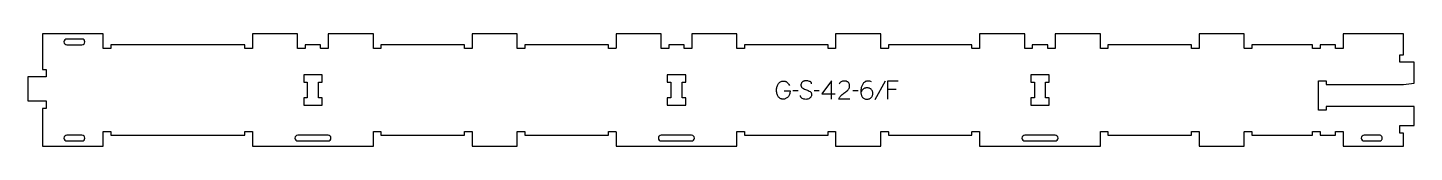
# Model space of a CAD drawing. Extents: x 0 to 2288, y 0 to 186.
import ezdxf

# ---------------------------------------------------------------- set-up
doc = ezdxf.new("R2010")
doc.units = 0
for name, color, linetype in [('1_ANYTOOL_1MMDEEP_LABELS_S', 2, 'CONTINUOUS'), ('3_ANYTOOL_CUTTHROUGH_INSID', 4, 'CONTINUOUS'), ('4_ANYTOOL_CUTTHROUGH_OUTSI', 5, 'CONTINUOUS')]:
    doc.layers.add(name, color=color, linetype=linetype)

msp = doc.modelspace()

# ---------------------------------------------------------------- linework, layer by layer
at = {"layer": '1_ANYTOOL_1MMDEEP_LABELS_S'}
for p, q in [((1415.395673, 107.129613), (1398.209958, 76.358185)), ((1433.481387, 93.629613), (1418.995673, 93.629613)), ((1271.43853, 91.486756), (1262.652815, 91.401042)), ((1306.495673, 91.486756), (1297.709958, 91.401042)), ((1310.781387, 86.258185), (1332.552815, 86.258185)), ((1370.695673, 91.486756), (1361.909958, 91.401042))]:
    msp.add_line(p, q, dxfattribs=at)
for points in [[(1248.552815, 91.401042), (1258.324244, 91.358185, -0.031732), (1258.056133, 88.350783, -0.048764), (1257.311744, 85.433185, -0.050291), (1256.202031, 83.122677, -0.060119), (1254.617101, 81.115328, -0.036578), (1252.885082, 79.628911, -0.050793), (1250.92603, 78.468899, -0.051881), (1248.973013, 77.801155, -0.053919), (1246.924244, 77.558185, -0.055881), (1244.889097, 77.765129, -0.055271), (1242.949244, 78.415328, -0.05403), (1241.023268, 79.574521, -0.038531), (1239.33853, 81.072471, -0.067281), (1237.790816, 83.183485, -0.049165), (1236.767101, 85.604613, -0.047412), (1236.094175, 88.808532, -0.028075), (1235.909958, 92.086756, -0.03109), (1236.077485, 94.778336, -0.031496), (1236.579601, 97.427828, -0.031425), (1237.430474, 100.056072, -0.02824), (1238.58853, 102.565328, -0.064555), (1240.117333, 104.716853, -0.078906), (1242.183173, 106.342113, -0.076878), (1244.806774, 107.316663, -0.050594), (1247.609958, 107.601042, -0.039946), (1249.269519, 107.468245, -0.052714), (1250.872458, 107.033185, -0.053511), (1252.255656, 106.317851, -0.05153), (1253.459958, 105.329613, -0.040443), (1255.500182, 102.906472, -0.04035), (1257.124244, 100.186756)], [(1293.681387, 103.015328, 0.071867), (1293.488273, 104.351934, 0.100684), (1292.861744, 105.533185, 0.047558), (1292.38719, 106.009635, 0.038563), (1291.83719, 106.398363, 0.037928), (1291.140003, 106.745832, 0.026634), (1290.402815, 107.001042, 0.028461), (1287.379482, 107.687025, 0.041577), (1284.295673, 107.943899, 0.036938), (1282.793313, 107.83276, 0.041531), (1281.327815, 107.488542, 0.041583), (1279.950439, 106.911334, 0.038125), (1278.681387, 106.122471, 0.057611), (1277.611234, 105.130566, 0.065808), (1276.817101, 103.909971, 0.06469), (1276.339605, 102.450416, 0.046778), (1276.195673, 100.915328, 0.052235), (1276.358028, 99.365486, 0.075448), (1276.902815, 97.915328, 0.076671), (1277.818907, 96.742275, 0.061023), (1279.024244, 95.858185, 0.021951), (1282.053098, 94.330839, 0.018213), (1285.195673, 93.051042, -0.02405), (1288.297157, 91.74558, -0.02981), (1291.23853, 90.115328, -0.068439), (1292.379832, 89.149397, -0.079282), (1293.18853, 87.897471, -0.076308), (1293.613529, 86.318789, -0.047772), (1293.63853, 84.672471, -0.046243), (1293.345295, 82.991511, -0.06359), (1292.695673, 81.420685, -0.064671), (1291.722849, 80.136496, -0.057073), (1290.467101, 79.122471, -0.067522), (1287.498793, 77.75956, -0.070793), (1284.274244, 77.258185, -0.064027), (1281.135229, 77.6207, -0.070447), (1278.209958, 78.801042, -0.054374), (1277.051541, 79.650675, -0.074742), (1276.152815, 80.761756, -0.075199), (1275.629808, 82.068135, -0.057737), (1275.467101, 83.472471)], [(1356.981387, 77.643899), (1338.681387, 77.686756, -0.034491), (1339.344165, 79.434088, -0.037732), (1340.25103, 81.067113, -0.037744), (1341.390324, 82.54175, -0.03482), (1342.731387, 83.836756, -0.00859), (1345.690612, 86.235339, -0.008791), (1348.731387, 88.529613, 0.020588), (1351.550675, 90.763056, 0.025206), (1354.152815, 93.243899, 0.046908), (1355.173411, 94.545141, 0.051091), (1355.920673, 96.018899, 0.050722), (1356.369406, 97.667074, 0.041139), (1356.509958, 99.372471, 0.039396), (1356.367314, 101.180056, 0.058519), (1355.877815, 102.918899, 0.060358), (1355.087258, 104.326015, 0.061397), (1353.981387, 105.501042, 0.048006), (1352.62543, 106.423002, 0.045901), (1351.120673, 107.076042, 0.045216), (1349.380611, 107.478602, 0.034258), (1347.595673, 107.601042, 0.055622), (1344.961102, 107.307055, 0.079896), (1342.517101, 106.326042, 0.080617), (1340.547714, 104.660342, 0.060287), (1339.109958, 102.501042)], [(1392.552815, 106.143899, 0.057806), (1389.854806, 107.219651, 0.066076), (1386.981387, 107.601042, 0.052264), (1384.628853, 107.354462, 0.065898), (1382.406387, 106.567113, 0.065876), (1380.463273, 105.227352, 0.052055), (1378.881387, 103.465328, 0.028676), (1377.559285, 101.403689, 0.033318), (1376.502815, 99.195685, 0.033467), (1375.781552, 96.965234, 0.034063), (1375.367101, 94.658185, -0.003803), (1375.254193, 93.757547, -0.001694), (1375.131387, 92.858185, 0.025666), (1375.00723, 91.447323, 0.009114), (1374.981387, 90.029613, 0.030977), (1375.124699, 87.718613, 0.036241), (1375.57603, 85.449256, 0.036421), (1376.320042, 83.35649, 0.036449), (1377.359958, 81.393899, 0.069063), (1378.741993, 79.746507, 0.072026), (1380.52603, 78.549256, 0.068969), (1382.836348, 77.810379, 0.042981), (1385.267101, 77.601042, 0.037652), (1387.262496, 77.751516, 0.05219), (1389.193887, 78.254613, 0.053306), (1390.818715, 79.071034, 0.0544), (1392.231387, 80.215328, 0.052828), (1393.364175, 81.628462, 0.052727), (1394.17603, 83.247471, 0.051762), (1394.673995, 85.149812, 0.038166), (1394.824244, 87.115328, 0.038164), (1394.673386, 89.088909, 0.055397), (1394.159958, 90.993899, 0.056935), (1393.331221, 92.556305, 0.058759), (1392.167101, 93.886756, 0.051552), (1390.726063, 94.940934, 0.048977), (1389.102815, 95.686756, 0.04806), (1387.19064, 96.148164, 0.035196), (1385.224244, 96.286756, 0.031628), (1383.476728, 96.176105, 0.043886), (1381.768887, 95.804613, 0.044725), (1380.330616, 95.211236, 0.050197), (1379.031387, 94.358185, 0.037051), (1377.857921, 93.253166, 0.02947), (1376.840315, 92.001042, 0.029224), (1375.850957, 90.440674, 0.021565), (1375.024244, 88.786756)]]:
    msp.add_lwpolyline(points, format="xyb", dxfattribs=at)
for points in [[(1326.767101, 77.601042), (1326.809958, 107.643899), (1310.781387, 86.258185)], [(1436.652815, 107.601042), (1418.995673, 107.601042), (1418.995673, 77.601042)]]:
    msp.add_lwpolyline(points, dxfattribs=at)
at = {"layer": '3_ANYTOOL_CUTTHROUGH_INSID'}
for points in [[(64.558852, 177, 1), (64.558852, 167.5), (89.558852, 167.5, 1), (89.558852, 177)], [(64.558852, 8.5), (89.558852, 8.5, 1), (89.558852, 18), (64.558852, 18, 1)], [(445.677084, 8.5), (495.677084, 8.5, 1), (495.677084, 18), (445.677084, 18, 1)], [(1045.677084, 8.5), (1095.677084, 8.5, 1), (1095.677084, 18), (1045.677084, 18, 1)], [(1645.677084, 8.5), (1695.677084, 8.5, 1), (1695.677084, 18), (1645.677084, 18, 1)], [(2205.677084, 8.5), (2231.417433, 8.5, 0.12263), (2233.072524, 8.912125, 0.106401), (2234.386699, 10.019238, 0.09127), (2235.173748, 11.543392, 0.148392), (2235.173748, 14.956608, 0.09127), (2234.386699, 16.480762, 0.106401), (2233.072524, 17.587875, 0.12263), (2231.417433, 18), (2205.677084, 18, 1)]]:
    msp.add_lwpolyline(points, format="xyb", close=True, dxfattribs=at)
for points in [[(461.427084, 105.544253), (461.427084, 80.044253), (455.427084, 80.044253), (455.427084, 67.544253), (485.927084, 67.544253), (485.927084, 80.044253), (479.927084, 80.044253), (479.927084, 105.544253), (485.927084, 105.544253), (485.927084, 118.044253), (455.427084, 118.044253), (455.427084, 105.544253)], [(1061.427084, 105.544253), (1061.427084, 80.044253), (1055.427084, 80.044253), (1055.427084, 67.544253), (1085.927084, 67.544253), (1085.927084, 80.044253), (1079.927084, 80.044253), (1079.927084, 105.544253), (1085.927084, 105.544253), (1085.927084, 118.044253), (1055.427084, 118.044253), (1055.427084, 105.544253)], [(1661.427084, 105.544253), (1661.427084, 80.044253), (1655.427084, 80.044253), (1655.427084, 67.544253), (1685.927084, 67.544253), (1685.927084, 80.044253), (1679.927084, 80.044253), (1679.927084, 105.544253), (1685.927084, 105.544253), (1685.927084, 118.044253), (1655.427084, 118.044253), (1655.427084, 105.544253)]]:
    msp.add_lwpolyline(points, close=True, dxfattribs=at)
at = {"layer": '4_ANYTOOL_CUTTHROUGH_OUTSI'}
msp.add_lwpolyline([(2270.427084, 21.5), (2264.677084, 21.5, -0.414214), (2264.427084, 21.75), (2264.427084, 33.75, -0.414214), (2264.677084, 34), (2288.427084, 34), (2288.427084, 65.588506), (2142.927101, 65.588506), (2142.927101, 59.838506, -0.414214), (2142.677101, 59.588506), (2130.677101, 59.588506, -0.414214), (2130.427101, 59.838506), (2130.427101, 65.838506), (2130.427101, 101.838506), (2130.427101, 107.838506, -0.414214), (2130.677101, 108.088506), (2142.677101, 108.088506, -0.414214), (2142.927101, 107.838506), (2142.927101, 102.088506), (2270.67701, 102.089201, -0.00002), (2288.427084, 103.974857), (2288.427084, 138.5), (2264.677084, 138.5, -0.414214), (2264.427084, 138.75), (2264.427084, 150.75, -0.414214), (2264.677084, 151), (2270.427084, 151), (2270.427084, 185.5), (2170.927084, 185.5), (2170.927084, 161.75, -0.414214), (2170.677084, 161.5), (2158.677084, 161.5, -0.414214), (2158.427084, 161.75), (2158.427084, 167.5), (2132.927084, 167.5), (2132.927084, 161.75, -0.414214), (2132.677084, 161.5), (2120.677084, 161.5, -0.414214), (2120.427084, 161.75), (2120.427084, 167.5), (2020.427084, 167.5), (2020.427084, 161.75, -0.414214), (2020.177084, 161.5), (2008.177084, 161.5, -0.414214), (2007.927084, 161.75), (2007.927084, 185.5), (1933.427084, 185.5), (1933.427084, 161.75, -0.414214), (1933.177084, 161.5), (1921.177084, 161.5, -0.414214), (1920.927084, 161.75), (1920.927084, 167.5), (1782.927084, 167.5), (1782.927084, 161.75, -0.414214), (1782.677084, 161.5), (1770.677084, 161.5, -0.414214), (1770.427084, 161.75), (1770.427084, 185.5), (1695.927084, 185.5), (1695.927084, 161.75, -0.414214), (1695.677084, 161.5), (1683.677084, 161.5, -0.414214), (1683.427084, 161.75), (1683.427084, 167.5), (1657.927084, 167.5), (1657.927084, 161.75, -0.414214), (1657.677084, 161.5), (1645.677084, 161.5, -0.414214), (1645.427084, 161.75), (1645.427084, 185.5), (1570.927084, 185.5), (1570.927084, 161.75, -0.414214), (1570.677084, 161.5), (1558.677084, 161.5, -0.414214), (1558.427084, 161.75), (1558.427084, 167.5), (1420.427084, 167.5), (1420.427084, 161.75, -0.414214), (1420.177084, 161.5), (1408.177084, 161.5, -0.414214), (1407.927084, 161.75), (1407.927084, 185.5), (1333.427084, 185.5), (1333.427084, 161.75, -0.414214), (1333.177084, 161.5), (1321.177084, 161.5, -0.414214), (1320.927084, 161.75), (1320.927084, 167.5), (1182.927084, 167.5), (1182.927084, 161.75, -0.414214), (1182.677084, 161.5), (1170.677084, 161.5, -0.414214), (1170.427084, 161.75), (1170.427084, 185.5), (1095.927084, 185.5), (1095.927084, 161.75, -0.414214), (1095.677084, 161.5), (1083.677084, 161.5, -0.414214), (1083.427084, 161.75), (1083.427084, 167.5), (1057.927084, 167.5), (1057.927084, 161.75, -0.414214), (1057.677084, 161.5), (1045.677084, 161.5, -0.414214), (1045.427084, 161.75), (1045.427084, 185.5), (970.927084, 185.5), (970.927084, 161.75, -0.414214), (970.677084, 161.5), (958.677084, 161.5, -0.414214), (958.427084, 161.75), (958.427084, 167.5), (820.427084, 167.5), (820.427084, 161.75, -0.414214), (820.177084, 161.5), (808.177084, 161.5, -0.414214), (807.927084, 161.75), (807.927084, 185.5), (733.427084, 185.5), (733.427084, 161.75, -0.414214), (733.177084, 161.5), (721.177084, 161.5, -0.414214), (720.927084, 161.75), (720.927084, 167.5), (582.927084, 167.5), (582.927084, 161.75, -0.414214), (582.677084, 161.5), (570.677084, 161.5, -0.414214), (570.427084, 161.75), (570.427084, 185.5), (495.927084, 185.5), (495.927084, 161.75, -0.414214), (495.677084, 161.5), (483.677084, 161.5, -0.414214), (483.427084, 161.75), (483.427084, 167.5), (457.927084, 167.5), (457.927084, 161.75, -0.414214), (457.677084, 161.5), (445.677084, 161.5, -0.414214), (445.427084, 161.75), (445.427084, 185.5), (370.927084, 185.5), (370.927084, 161.75, -0.414214), (370.677084, 161.5), (358.677084, 161.5, -0.414214), (358.427084, 161.75), (358.427084, 167.5), (320.677084, 167.5), (137.078611, 167.5), (137.078611, 161.75, -0.414214), (136.828611, 161.5), (124.828611, 161.5, -0.414214), (124.578611, 161.75), (124.578611, 185.5), (24.3, 185.5), (24.3, 126.822251), (30.05, 126.822251, -0.414214), (30.3, 126.572251), (30.3, 114.572251, -0.414214), (30.05, 114.322251), (0, 114.322251), (0, 74.822251), (30.05, 74.822251, -0.414214), (30.3, 74.572251), (30.3, 62.572251, -0.414214), (30.05, 62.322251), (24.3, 62.322251), (24.3, 0), (124.578611, 0), (124.578611, 23.75, -0.414214), (124.828611, 24), (136.828611, 24, -0.414214), (137.078611, 23.75), (137.078611, 18), (320.677084, 18), (358.427084, 18), (358.427084, 23.75, -0.414214), (358.677084, 24), (370.677084, 24, -0.414214), (370.927084, 23.75), (370.927084, 0), (570.427084, 0), (570.427084, 23.75, -0.414214), (570.677084, 24), (582.677084, 24, -0.414214), (582.927084, 23.75), (582.927084, 18), (720.927084, 18), (720.927084, 23.75, -0.414214), (721.177084, 24), (733.177084, 24, -0.414214), (733.427084, 23.75), (733.427084, 0), (807.927084, 0), (807.927084, 23.75, -0.414214), (808.177084, 24), (820.177084, 24, -0.414214), (820.427084, 23.75), (820.427084, 18), (958.427084, 18), (958.427084, 23.75, -0.414214), (958.677084, 24), (970.677084, 24, -0.414214), (970.927084, 23.75), (970.927084, 0), (1170.427084, 0), (1170.427084, 23.75, -0.414214), (1170.677084, 24), (1182.677084, 24, -0.414214), (1182.927084, 23.75), (1182.927084, 18), (1320.927084, 18), (1320.927084, 23.75, -0.414214), (1321.177084, 24), (1333.177084, 24, -0.414214), (1333.427084, 23.75), (1333.427084, 0), (1407.927084, 0), (1407.927084, 23.75, -0.414214), (1408.177084, 24), (1420.177084, 24, -0.414214), (1420.427084, 23.75), (1420.427084, 18), (1558.427084, 18), (1558.427084, 23.75, -0.414214), (1558.677084, 24), (1570.677084, 24, -0.414214), (1570.927084, 23.75), (1570.927084, 0), (1770.427084, 0), (1770.427084, 23.75, -0.414214), (1770.677084, 24), (1782.677084, 24, -0.414214), (1782.927084, 23.75), (1782.927084, 18), (1920.927084, 18), (1920.927084, 23.75, -0.414214), (1921.177084, 24), (1933.177084, 24, -0.414214), (1933.427084, 23.75), (1933.427084, 0), (2007.927084, 0), (2007.927084, 23.75, -0.414214), (2008.177084, 24), (2020.177084, 24, -0.414214), (2020.427084, 23.75), (2020.427084, 18), (2120.427084, 18), (2120.427084, 23.75, -0.414214), (2120.677084, 24), (2132.677084, 24, -0.414214), (2132.927084, 23.75), (2132.927084, 18), (2158.427084, 18), (2158.427084, 23.75, -0.414214), (2158.677084, 24), (2170.677084, 24, -0.414214), (2170.927084, 23.75), (2170.927084, 0), (2270.427084, 0)], format="xyb", close=True, dxfattribs=at)

doc.saveas('drawing.dxf')
